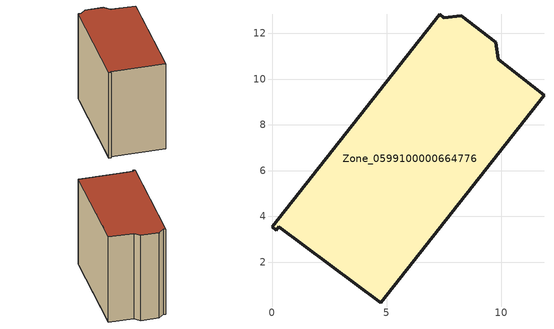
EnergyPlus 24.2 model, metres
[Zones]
Zone_0599100000664776
 floor ground (C_G): 4.76,0.24 0.3,3.54 0.2,3.4 0,3.55 7.32,12.82 7.49,12.68 8.27,12.76 9.76,11.61 9.89,10.86 11.88,9.29 z3.34
 wall outside (C_F): 7.32,12.82 0,3.55 0.2,3.4 0.3,3.54 4.76,0.24 11.88,9.29 9.89,10.86 9.76,11.61 8.27,12.76 7.49,12.68 7.32,12.82 z3.34:12.93
 roof outside (C_R): 4.76,0.24 11.88,9.29 9.89,10.86 9.76,11.61 8.27,12.76 7.49,12.68 7.32,12.82 0,3.55 0.2,3.4 0.3,3.54 z12.93
[BUILDING]
Pand.0599100000664776: North Axis=0; Terrain=City; Loads Convergence Tolerance Value=0.04; Temperature Convergence Tolerance Value=0.4; Solar Distribution=FullExterior; Maximum Number of Warmup Days=25; Minimum Number of Warmup Days=1
[Site:Location]
Rotterdam.The.Hague.AP_ZH_NLD Design_Conditions: Latitude=51.96; Longitude=4.45; Time Zone=1; Elevation=-4.5
[SITE:GROUNDTEMPERATURE:BUILDINGSURFACE]
18, 18, 18, 18, 18, 18, 18, 18, 18, 18, 18, 18
[MATERIAL] Thermal Absorptance=0.9; Solar Absorptance=0.7; Visible Absorptance=0.7
Name | Roughness | Thickness | Conductivity | Density | Specific Heat
G.TI.1946 | MediumSmooth | 0.15 | 1 | 540 | 1210
F.TI.1946 | Rough | 0.3 | 0.857143 | 1920 | 840
R.TI.1946 | MediumRough | 0.2 | 0.1 | 1500 | 1000
[CONSTRUCTION]
C_G: G.TI.1946
C_F: F.TI.1946
C_R: R.TI.1946
[ZONE]
Zone_0599100000664776: Type=1; Multiplier=1; Ceiling Height=Autocalculate; Volume=Autocalculate; Floor Area=autocalculate; Part of Total Floor Area=Yes
[ZONEINFILTRATION:DESIGNFLOWRATE]
Infil_Zone_0599100000664776: Zone or ZoneList or Space or SpaceList=Zone_0599100000664776; Schedule=AlwaysOn; Design Flow Rate Calculation Method=Flow/Area; Flow Rate per Floor Area=0.003; Constant Term Coefficient=1; Temperature Term Coefficient=0; Velocity Term Coefficient=0; Velocity Squared Term Coefficient=0
[HVACTEMPLATE:ZONE:IDEALLOADSAIRSYSTEM]
Zone_0599100000664776: Maximum Heating Supply Air Temperature=50; Minimum Cooling Supply Air Temperature=13; Maximum Heating Supply Air Humidity Ratio=0.0156; Minimum Cooling Supply Air Humidity Ratio=0.0077; Heating Limit=NoLimit; Cooling Limit=NoLimit; Dehumidification Control Type=ConstantSensibleHeatRatio; Cooling Sensible Heat Ratio=0.7; Dehumidification Setpoint=60; Humidification Control Type=None; Humidification Setpoint=30; Outdoor Air Method=None; Outdoor Air Flow Rate per Person=0.00944; Outdoor Air Flow Rate per Zone Floor Area=0; Outdoor Air Flow Rate per Zone=0; Demand Controlled Ventilation Type=None; Outdoor Air Economizer Type=NoEconomizer; Heat Recovery Type=None; Sensible Heat Recovery Effectiveness=0.7; Latent Heat Recovery Effectiveness=0.65
[ZONECONTROL:THERMOSTAT]
ThermostatControl_Zone_0599100000664776: Zone or ZoneList=Zone_0599100000664776; Control Type Schedule=DualSetpointControlType; Control 1=Thermostat_Zone_0599100000664776; Temperature Difference Between Cutout And Setpoint=0
[THERMOSTATSETPOINT:DUALSETPOINT]
Thermostat_Zone_0599100000664776: Heating Setpoint Temperature Schedule=HeatingSetpoint_Zone_0599100000664776; Cooling Setpoint Temperature Schedule=CoolingSetpoint_Zone_0599100000664776
[SCHEDULE:COMPACT]
HeatingSetpoint_Zone_0599100000664776: Through: 12/31, For: AllDays, Until: 24:00, 21
CoolingSetpoint_Zone_0599100000664776: Through: 12/31, For: AllDays, Until: 24:00, 24
DualSetpointControlType: Through: 12/31, For: AllDays, Until: 24:00, 4
AlwaysOn: Through: 12/31, For: AllDays, Until: 24:00, 1
